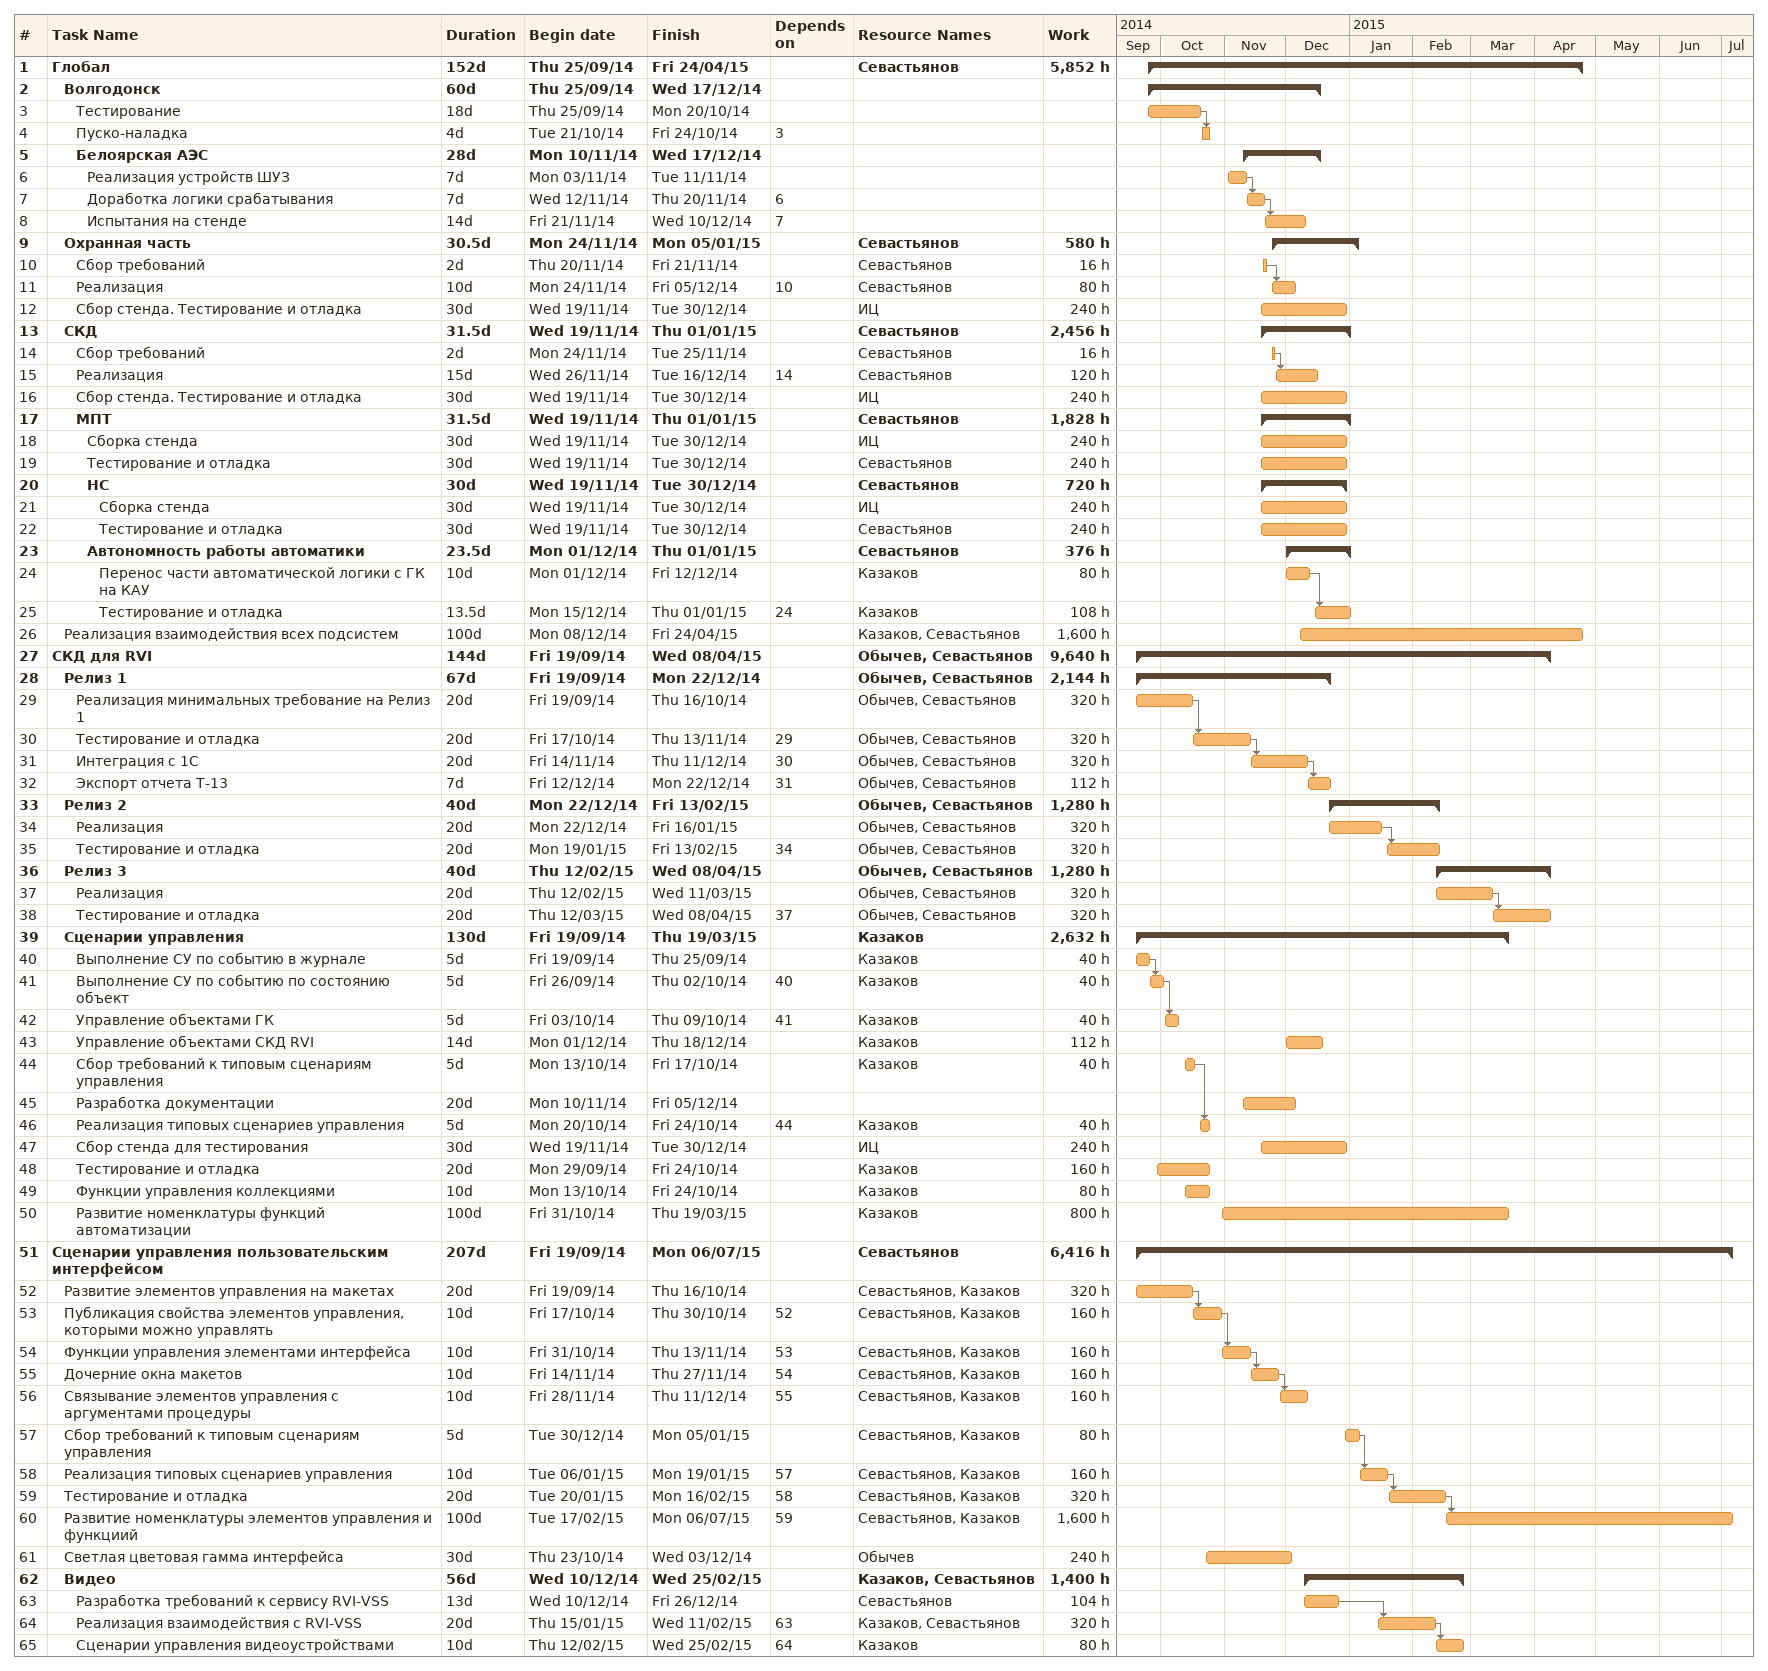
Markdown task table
| ID | Level | Task | Duration | Start | Finish | Predecessors | Resources | Work (h) |
|---|---|---|---|---|---|---|---|---|
| 1 | 1 | **Глобал** | 152d | 2014-09-25 | 2015-04-24 |  | Севастьянов | 5852 |
| 2 | 2 | **Волгодонск** | 60d | 2014-09-25 | 2014-12-17 |  |  |  |
| 3 | 3 | Тестирование | 18d | 2014-09-25 | 2014-10-20 |  |  |  |
| 4 | 3 | Пуско-наладка | 4d | 2014-10-21 | 2014-10-24 | 3 |  |  |
| 5 | 3 | **Белоярская АЭС** | 28d | 2014-11-10 | 2014-12-17 |  |  |  |
| 6 | 4 | Реализация устройств ШУЗ | 7d | 2014-11-03 | 2014-11-11 |  |  |  |
| 7 | 4 | Доработка логики срабатывания | 7d | 2014-11-12 | 2014-11-20 | 6 |  |  |
| 8 | 4 | Испытания на стенде | 14d | 2014-11-21 | 2014-12-10 | 7 |  |  |
| 9 | 2 | **Охранная часть** | 30.5d | 2014-11-24 | 2015-01-05 |  | Севастьянов | 580 |
| 10 | 3 | Сбор требований | 2d | 2014-11-20 | 2014-11-21 |  | Севастьянов | 16 |
| 11 | 3 | Реализация | 10d | 2014-11-24 | 2014-12-05 | 10 | Севастьянов | 80 |
| 12 | 3 | Сбор стенда. Тестирование и отладка | 30d | 2014-11-19 | 2014-12-30 |  | ИЦ | 240 |
| 13 | 2 | **СКД** | 31.5d | 2014-11-19 | 2015-01-01 |  | Севастьянов | 2456 |
| 14 | 3 | Сбор требований | 2d | 2014-11-24 | 2014-11-25 |  | Севастьянов | 16 |
| 15 | 3 | Реализация | 15d | 2014-11-26 | 2014-12-16 | 14 | Севастьянов | 120 |
| 16 | 3 | Сбор стенда. Тестирование и отладка | 30d | 2014-11-19 | 2014-12-30 |  | ИЦ | 240 |
| 17 | 3 | **МПТ** | 31.5d | 2014-11-19 | 2015-01-01 |  | Севастьянов | 1828 |
| 18 | 4 | Сборка стенда | 30d | 2014-11-19 | 2014-12-30 |  | ИЦ | 240 |
| 19 | 4 | Тестирование и отладка | 30d | 2014-11-19 | 2014-12-30 |  | Севастьянов | 240 |
| 20 | 4 | **НС** | 30d | 2014-11-19 | 2014-12-30 |  | Севастьянов | 720 |
| 21 | 5 | Сборка стенда | 30d | 2014-11-19 | 2014-12-30 |  | ИЦ | 240 |
| 22 | 5 | Тестирование и отладка | 30d | 2014-11-19 | 2014-12-30 |  | Севастьянов | 240 |
| 23 | 4 | **Автономность работы автоматики** | 23.5d | 2014-12-01 | 2015-01-01 |  | Севастьянов | 376 |
| 24 | 5 | Перенос части автоматической логики с ГК на КАУ | 10d | 2014-12-01 | 2014-12-12 |  | Казаков | 80 |
| 25 | 5 | Тестирование и отладка | 13.5d | 2014-12-15 | 2015-01-01 | 24 | Казаков | 108 |
| 26 | 2 | Реализация взаимодействия всех подсистем | 100d | 2014-12-08 | 2015-04-24 |  | Казаков, Севастьянов | 1600 |
| 27 | 1 | **СКД для RVI** | 144d | 2014-09-19 | 2015-04-08 |  | Обычев, Севастьянов | 9640 |
| 28 | 2 | **Релиз 1** | 67d | 2014-09-19 | 2014-12-22 |  | Обычев, Севастьянов | 2144 |
| 29 | 3 | Реализация минимальных требование на Релиз 1 | 20d | 2014-09-19 | 2014-10-16 |  | Обычев, Севастьянов | 320 |
| 30 | 3 | Тестирование и отладка | 20d | 2014-10-17 | 2014-11-13 | 29 | Обычев, Севастьянов | 320 |
| 31 | 3 | Интеграция с 1С | 20d | 2014-11-14 | 2014-12-11 | 30 | Обычев, Севастьянов | 320 |
| 32 | 3 | Экспорт отчета Т-13 | 7d | 2014-12-12 | 2014-12-22 | 31 | Обычев, Севастьянов | 112 |
| 33 | 2 | **Релиз 2** | 40d | 2014-12-22 | 2015-02-13 |  | Обычев, Севастьянов | 1280 |
| 34 | 3 | Реализация | 20d | 2014-12-22 | 2015-01-16 |  | Обычев, Севастьянов | 320 |
| 35 | 3 | Тестирование и отладка | 20d | 2015-01-19 | 2015-02-13 | 34 | Обычев, Севастьянов | 320 |
| 36 | 2 | **Релиз 3** | 40d | 2015-02-12 | 2015-04-08 |  | Обычев, Севастьянов | 1280 |
| 37 | 3 | Реализация | 20d | 2015-02-12 | 2015-03-11 |  | Обычев, Севастьянов | 320 |
| 38 | 3 | Тестирование и отладка | 20d | 2015-03-12 | 2015-04-08 | 37 | Обычев, Севастьянов | 320 |
| 39 | 2 | **Сценарии управления** | 130d | 2014-09-19 | 2015-03-19 |  | Казаков | 2632 |
| 40 | 3 | Выполнение СУ по событию в журнале | 5d | 2014-09-19 | 2014-09-25 |  | Казаков | 40 |
| 41 | 3 | Выполнение СУ по событию по состоянию объект | 5d | 2014-09-26 | 2014-10-02 | 40 | Казаков | 40 |
| 42 | 3 | Управление объектами ГК | 5d | 2014-10-03 | 2014-10-09 | 41 | Казаков | 40 |
| 43 | 3 | Управление объектами СКД RVI | 14d | 2014-12-01 | 2014-12-18 |  | Казаков | 112 |
| 44 | 3 | Сбор требований к типовым сценариям управления | 5d | 2014-10-13 | 2014-10-17 |  | Казаков | 40 |
| 45 | 3 | Разработка документации | 20d | 2014-11-10 | 2014-12-05 |  |  |  |
| 46 | 3 | Реализация типовых сценариев управления | 5d | 2014-10-20 | 2014-10-24 | 44 | Казаков | 40 |
| 47 | 3 | Сбор стенда для тестирования | 30d | 2014-11-19 | 2014-12-30 |  | ИЦ | 240 |
| 48 | 3 | Тестирование и отладка | 20d | 2014-09-29 | 2014-10-24 |  | Казаков | 160 |
| 49 | 3 | Функции управления коллекциями | 10d | 2014-10-13 | 2014-10-24 |  | Казаков | 80 |
| 50 | 3 | Развитие номенклатуры функций автоматизации | 100d | 2014-10-31 | 2015-03-19 |  | Казаков | 800 |
| 51 | 1 | **Сценарии управления пользовательским интерфейсом** | 207d | 2014-09-19 | 2015-07-06 |  | Севастьянов | 6416 |
| 52 | 2 | Развитие элементов управления на макетах | 20d | 2014-09-19 | 2014-10-16 |  | Севастьянов, Казаков | 320 |
| 53 | 2 | Публикация свойства элементов управления, которыми можно управлять | 10d | 2014-10-17 | 2014-10-30 | 52 | Севастьянов, Казаков | 160 |
| 54 | 2 | Функции управления элементами интерфейса | 10d | 2014-10-31 | 2014-11-13 | 53 | Севастьянов, Казаков | 160 |
| 55 | 2 | Дочерние окна макетов | 10d | 2014-11-14 | 2014-11-27 | 54 | Севастьянов, Казаков | 160 |
| 56 | 2 | Связывание элементов управления с аргументами процедуры | 10d | 2014-11-28 | 2014-12-11 | 55 | Севастьянов, Казаков | 160 |
| 57 | 2 | Сбор требований к типовым сценариям управления | 5d | 2014-12-30 | 2015-01-05 |  | Севастьянов, Казаков | 80 |
| 58 | 2 | Реализация типовых сценариев управления | 10d | 2015-01-06 | 2015-01-19 | 57 | Севастьянов, Казаков | 160 |
| 59 | 2 | Тестирование и отладка | 20d | 2015-01-20 | 2015-02-16 | 58 | Севастьянов, Казаков | 320 |
| 60 | 2 | Развитие номенклатуры элементов управления и функциий | 100d | 2015-02-17 | 2015-07-06 | 59 | Севастьянов, Казаков | 1600 |
| 61 | 2 | Светлая цветовая гамма интерфейса | 30d | 2014-10-23 | 2014-12-03 |  | Обычев | 240 |
| 62 | 2 | **Видео** | 56d | 2014-12-10 | 2015-02-25 |  | Казаков, Севастьянов | 1400 |
| 63 | 3 | Разработка требований к сервису RVI-VSS | 13d | 2014-12-10 | 2014-12-26 |  | Севастьянов | 104 |
| 64 | 3 | Реализация взаимодействия с RVI-VSS | 20d | 2015-01-15 | 2015-02-11 | 63 | Казаков, Севастьянов | 320 |
| 65 | 3 | Сценарии управления видеоустройствами | 10d | 2015-02-12 | 2015-02-25 | 64 | Казаков | 80 |
